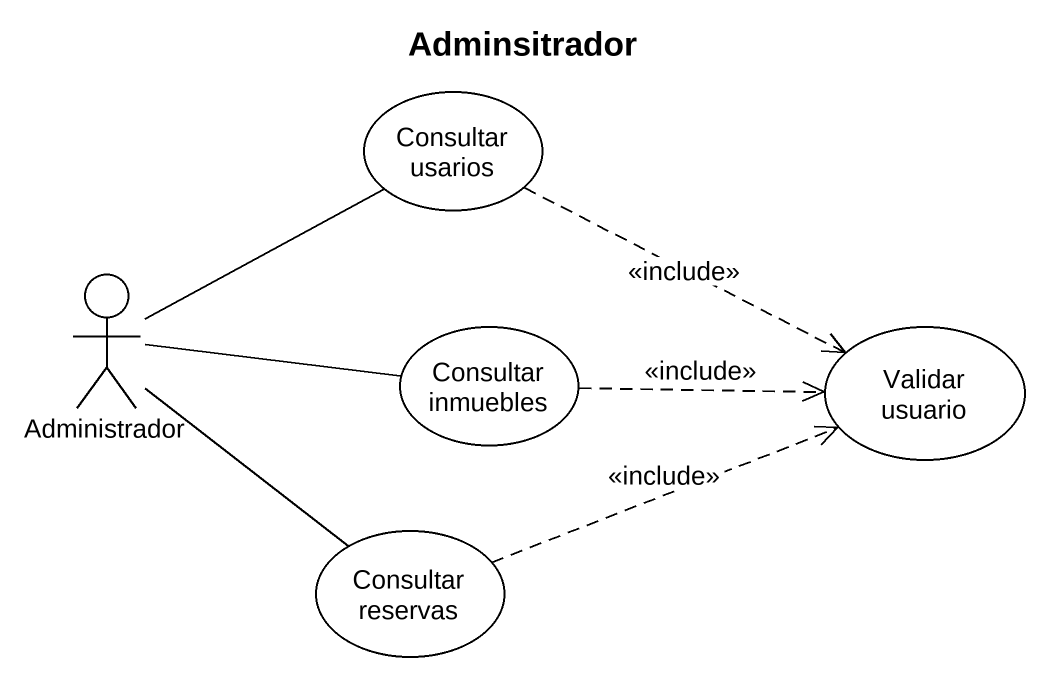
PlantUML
@startuml
title Adminsitrador
usecase "Consultar usarios" as Consultar_usarios
actor Administrador
usecase "Consultar inmuebles" as Consultar_inmuebles
usecase "Validar usuario" as Validar_usuario
usecase "Consultar reservas" as Consultar_reservas
Consultar_usarios .right.> Validar_usuario : <<include>>
Administrador -up- Consultar_usarios
Administrador -right- Consultar_inmuebles
Administrador -- Consultar_reservas
Consultar_inmuebles .right.> Validar_usuario : <<include>>
Consultar_reservas .right.> Validar_usuario : <<include>>
@enduml
